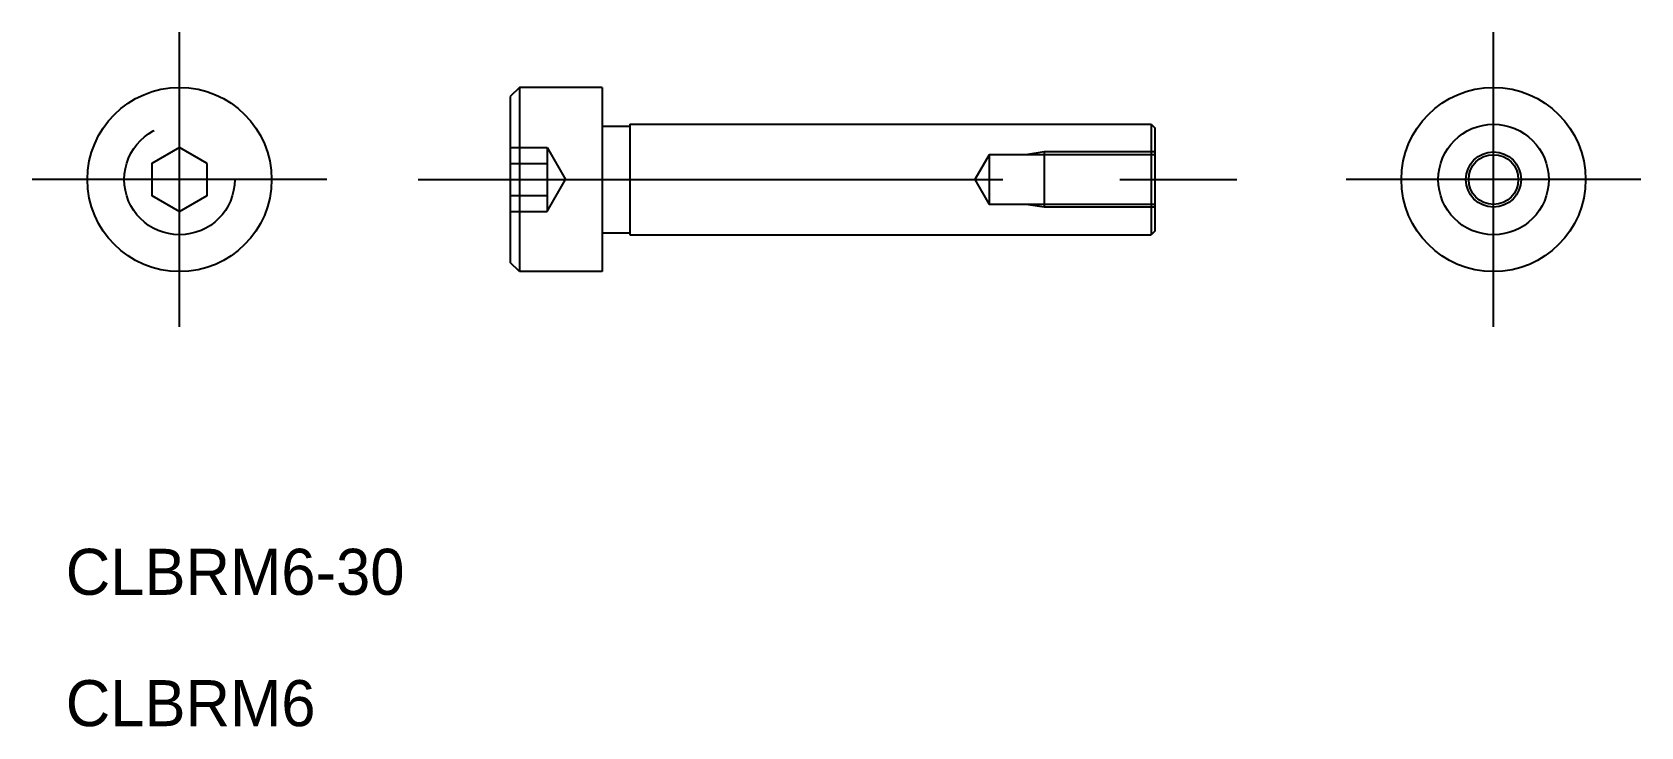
# Model space of a CAD drawing. Extents: x 657.5 to 744.8, y 668.2 to 705.9.
import ezdxf

# ---------------------------------------------------------------- set-up
doc = ezdxf.new("R2010")
doc.units = 0
doc.linetypes.add('CENTER', pattern=[50.8, 31.75, -6.35, 6.35, -6.35])
doc.linetypes.add('DASHED', pattern=[19.05, 12.7, -6.35])
doc.layers.get('0').update_dxf_attribs({"linetype": 'CONTINUOUS'})
doc.layers.add('CENTER', color=1, linetype='CENTER')

msp = doc.modelspace()

# ---------------------------------------------------------------- linework, layer by layer
at = {"color": 7, "linetype": 'CONTINUOUS'}
for p, q in [((683.96, 702.918), (683.46, 702.418)), ((683.46, 702.418), (683.46, 693.418)), ((688.46, 702.918), (683.96, 702.918)), ((683.96, 702.918), (683.96, 692.918)), ((688.46, 702.918), (688.46, 692.918)), ((688.46, 700.818), (689.96, 700.818)), ((689.96, 700.918), (689.96, 694.918)), ((689.96, 700.918), (718.26, 700.918)), ((718.26, 700.918), (718.46, 700.718)), ((718.26, 700.918), (718.26, 694.918)), ((718.46, 700.718), (718.46, 695.118)), ((688.46, 695.018), (689.96, 695.018)), ((689.96, 694.918), (718.26, 694.918)), ((718.46, 695.118), (718.26, 694.918)), ((683.96, 692.918), (683.46, 693.418)), ((688.46, 692.918), (683.96, 692.918))]:
    msp.add_line(p, q, dxfattribs=at)
at = {"color": 3, "linetype": 'DASHED'}
for p, q in [((683.46, 699.65), (685.46, 699.65)), ((685.46, 699.65), (685.46, 696.186)), ((685.46, 699.65), (686.46, 697.918)), ((683.46, 698.784), (685.46, 698.784)), ((709.46, 699.265), (708.683, 697.918)), ((718.46, 699.265), (709.46, 699.265)), ((709.46, 699.265), (709.46, 696.571)), ((712.46, 699.418), (711.46, 699.265)), ((718.46, 699.418), (712.46, 699.418)), ((712.46, 699.418), (712.46, 696.418)), ((685.46, 696.186), (686.46, 697.918)), ((708.683, 697.918), (709.46, 696.571)), ((683.46, 697.052), (685.46, 697.052)), ((683.46, 696.186), (685.46, 696.186)), ((718.46, 696.571), (709.46, 696.571)), ((712.46, 696.418), (711.46, 696.571)), ((718.46, 696.418), (712.46, 696.418))]:
    msp.add_line(p, q, dxfattribs=at)
at = {"color": 7, "linetype": 'CONTINUOUS'}
msp.add_lwpolyline([(667.007, 698.784), (665.507, 699.65), (664.007, 698.784), (664.007, 697.052), (665.507, 696.186), (667.007, 697.052)], close=True, dxfattribs=at)
for centre, radius in [((665.507, 697.918), 5), ((736.847, 697.918), 5), ((736.847, 697.918), 3), ((736.847, 697.918), 1.5)]:
    msp.add_circle(centre, radius, dxfattribs=at)
at = {"color": 3, "linetype": 'DASHED'}
msp.add_circle((665.507, 697.918), 3, dxfattribs=at)
at = {"color": 3, "linetype": 'CONTINUOUS'}
msp.add_circle((736.847, 697.918), 1.347, dxfattribs=at)
at = {"layer": 'CENTER', "color": 1, "linetype": 'CENTER'}
for p, q in [((665.507, 689.918), (665.507, 705.918)), ((736.847, 689.918), (736.847, 705.918)), ((673.507, 697.918), (657.507, 697.918)), ((678.46, 697.918), (723.46, 697.918)), ((744.847, 697.918), (728.847, 697.918))]:
    msp.add_line(p, q, dxfattribs=at)

# ---------------------------------------------------------------- texts
at = {"color": 7, "linetype": 'CONTINUOUS'}
for s, p in [('CLBRM6-30', (659.33, 675.37)), ('CLBRM6', (659.33, 668.239))]:
    msp.add_text(s, height=2.5, dxfattribs=at).set_placement(p)

doc.saveas('drawing.dxf')
